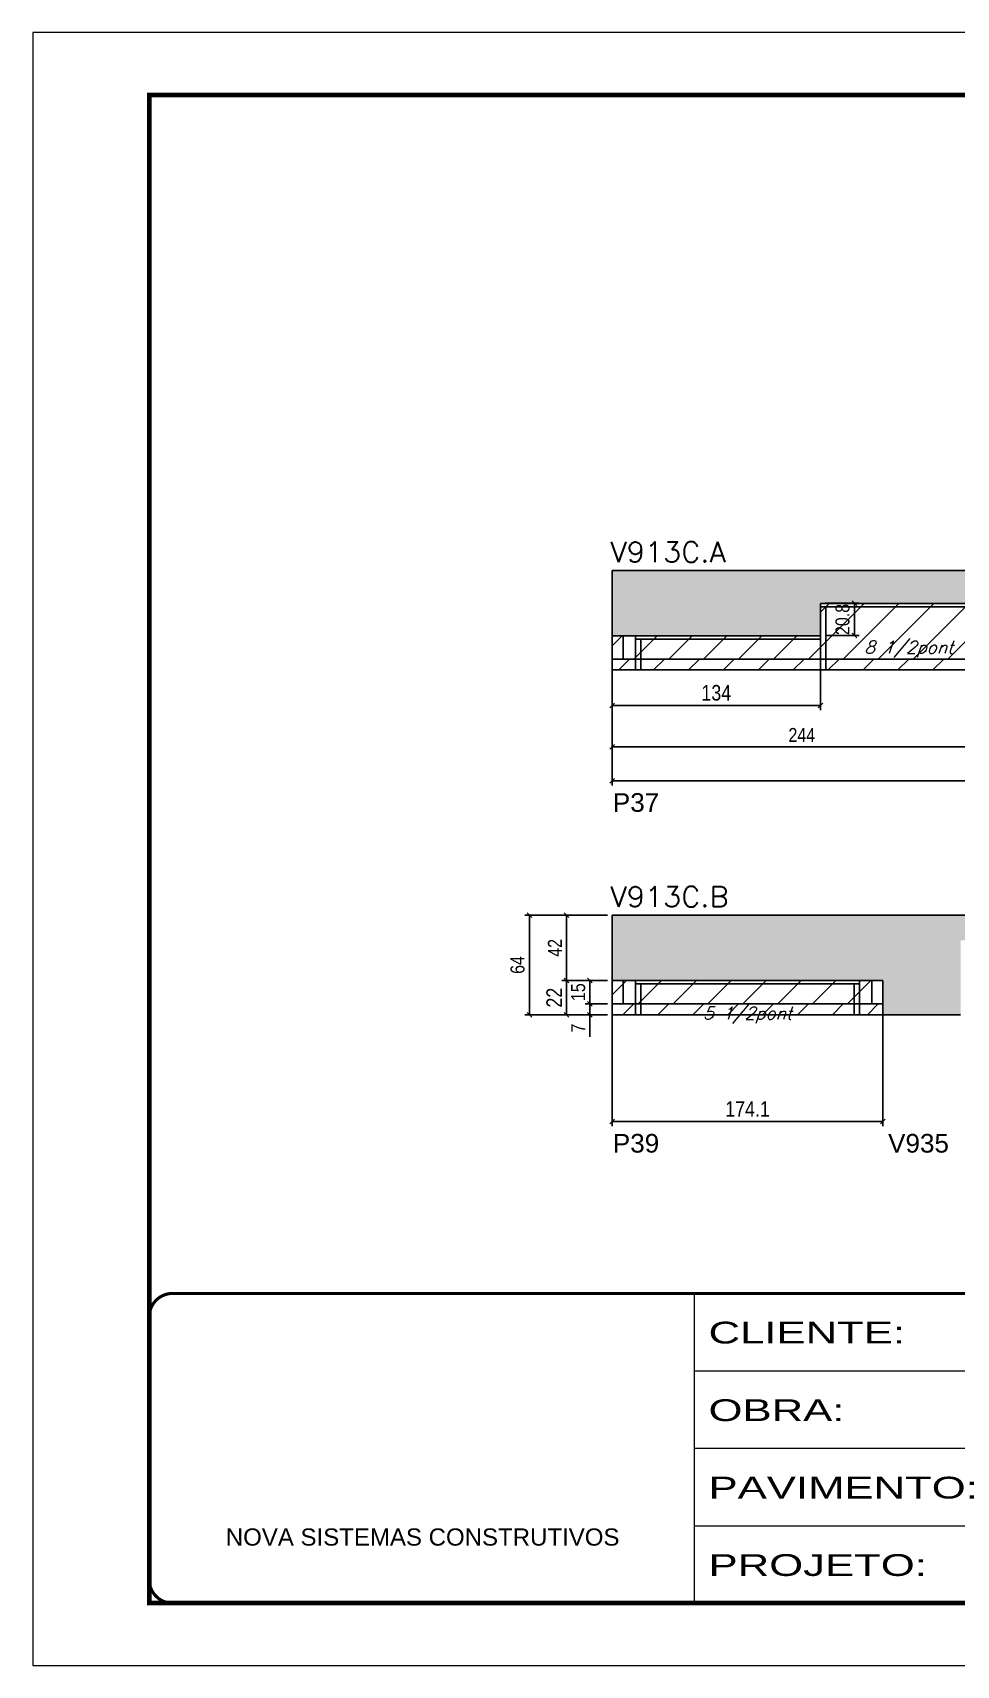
# Model space of a CAD drawing. Extents: x -20960 to -5926, y -2106 to 21915.
# Drawn here: x -7438 to -6844, y 16271 to 17321 of the extents above; entities that cross this region are included whole.
import ezdxf

# ---------------------------------------------------------------- set-up
doc = ezdxf.new("R2010")
doc.units = 0
doc.linetypes.add('CONTINUO', pattern=[0])
doc.linetypes.add('DASHED', pattern=[0.75, 0.5, -0.25])
for name, color, linetype in [('5', 5, 'Continuous'), ('COTA', 241, 'Continuous'), ('Painéis', 200, 'Continuous'), ('Reaproveitamento', 251, 'Continuous'), ('SARR_2.2x7', 40, 'Continuous'), ('SARR_3.5x7', 81, 'Continuous'), ('texto', 7, 'Continuous')]:
    doc.layers.add(name, color=color, linetype=linetype)
for name, color, linetype, lineweight in [('Folhas', 255, 'Continuous', 9), ('SARRAFO DE PRESSAO', 251, 'DASHED', 9), ('Texto Seção', 7, 'Continuous', 15)]:
    doc.layers.add(name, color=color, linetype=linetype, lineweight=lineweight)
doc.styles.add('ARIAL', font='arial.ttf')
doc.styles.add('COTA TECNICA', font='techl___.ttf', dxfattribs={"height": 10})
doc.styles.add('COTA TECNICA-50', font='techl___.ttf', dxfattribs={"height": 9})
doc.styles.add('REGUA-120', font='ROMANS.shx', dxfattribs={"height": 15})
doc.styles.add('Romans', font='romans.shx')
doc.styles.get("Standard").update_dxf_attribs({"font": 'arial.ttf'})
doc.styles.add('Tecnologia', font='')
doc.styles.get('Tecnologia').set_extended_font_data('Forgotten Futurist')
doc.dimstyles.new('COTA PAINEL-50', dxfattribs={"dimtxt": 9, "dimasz": 3, "dimexe": 3, "dimexo": 3, "dimgap": 3, "dimtad": 1, "dimdec": 1, "dimzin": 12, "dimdsep": 46, "dimtxsty": 'COTA TECNICA-50', "dimblk1": 'OBLIQUE', "dimblk2": 'OBLIQUE', "dimsah": 1, "dimcen": 0.9, "dimclrd": 4, "dimclre": 4, "dimclrt": 240, "dimadec": 1, "dimazin": 3, "dimtfac": 1, "dimtdec": 1, "dimtmove": 0, "dimatfit": 3, "dimfxl": 1, "dimtolj": 1, "dimtzin": 12, "dimarcsym": 0})
doc.dimstyles.new('PAINEL', dxfattribs={"dimtxt": 10, "dimasz": 3, "dimexe": 3, "dimexo": 3, "dimgap": 3, "dimtad": 1, "dimdec": 1, "dimzin": 12, "dimdsep": 46, "dimtxsty": 'COTA TECNICA', "dimblk1": 'OBLIQUE', "dimblk2": 'OBLIQUE', "dimsah": 1, "dimcen": 0.9, "dimclrd": 4, "dimclre": 4, "dimclrt": 240, "dimadec": 1, "dimazin": 3, "dimtfac": 1, "dimtdec": 1, "dimtmove": 0, "dimatfit": 3, "dimfxl": 1, "dimtolj": 1, "dimtzin": 12, "dimarcsym": 0})
pattern_1 = [(45, (0, -2297.15), (-11.22532, 11.22532), [])]
pattern_2 = [(45, (3170, 0), (-11.22532, 11.22532), [])]

# ---------------------------------------------------------------- blocks, each defined once
blk = doc.blocks.new('9999999999')
at = {"color": 30, "linetype": 'CONTINUO'}
for p, q in [((98564.6, 34230.2), (98564.6, 34429.4)), ((98564.6, 34379.6), (99584, 34379.6)), ((98564.6, 34329.8), (99488, 34329.8)), ((98564.6, 34280), (99488, 34280))]:
    blk.add_line(p, q, dxfattribs=at)
at = {"color": 30, "linetype": 'CONTINUO', "const_width": 2}
blk.add_lwpolyline([(99584, 34230.2), (99584, 34414.4, 0.414214), (99569, 34429.4), (98229, 34429.4, 0.414214), (98214, 34414.4), (98214, 34245.2, 0.414214), (98229, 34230.2), (99584, 34230.2)], format="xyb", dxfattribs=at)
at = {"layer": 'Folhas'}
blk.add_lwpolyline([(98139, 34190.2), (99624, 34190.2), (99624, 35240.2), (98139, 35240.2)], close=True, dxfattribs=at)
at = {"layer": 'Folhas', "color": 30, "const_width": 3}
blk.add_lwpolyline([(98214, 34230.2), (99584, 34230.2), (99584, 35200.2), (98214, 35200.2)], close=True, dxfattribs=at)
at = {"color": 7, "linetype": 'Continuous', "ltscale": 5, "style": 'ARIAL'}
blk.add_text('NOVA SISTEMAS CONSTRUTIVOS', height=11.059, dxfattribs=at).set_placement((98263.2, 34267.2))
at = {"layer": 'Folhas', "color": 7, "style": 'Tecnologia', "width": 1.5}
for s, p in [('CLIENTE:', (98573.7, 34397.2)), ('OBRA:', (98573.7, 34347.3)), ('PAVIMENTO:', (98573.7, 34297.5)), ('PROJETO:', (98573.7, 34247.7))]:
    blk.add_text(s, height=14, dxfattribs=at).set_placement(p)
blk = doc.blocks.new('_Oblique')
at = {"color": 0, "linetype": 'ByBlock', "lineweight": -2}
blk.add_line((-0.5, -0.5), (0.5, 0.5), dxfattribs=at)
blk = doc.blocks.new('*D1933')
at = {"layer": 'COTA', "color": 4, "lineweight": -2, "ltscale": 25, "transparency": 16777216}
for p, q in [((-7065.8, 16915.3), (-7065.8, 16885.3)), ((-6931.8, 16915.3), (-6931.8, 16885.3)), ((-7065.8, 16888.3), (-6931.8, 16888.3))]:
    blk.add_line(p, q, dxfattribs=at)
at = {"layer": 'Defpoints', "color": 0, "ltscale": 25, "transparency": 16777216}
for p in [(-7065.8, 16918.3), (-6931.8, 16918.3), (-6931.8, 16888.3)]:
    blk.add_point(p, dxfattribs=at)
at = {"layer": 'COTA', "color": 4, "lineweight": -2, "ltscale": 25, "transparency": 16777216, "xscale": 3, "yscale": 3, "zscale": 3, "rotation": 180}
blk.add_blockref('_Oblique', (-7065.8, 16888.3), dxfattribs=at)
at = {"layer": 'COTA', "color": 4, "lineweight": -2, "ltscale": 25, "transparency": 16777216, "xscale": 3, "yscale": 3, "zscale": 3}
blk.add_blockref('_Oblique', (-6931.8, 16888.3), dxfattribs=at)
at = {"layer": 'COTA', "color": 240, "ltscale": 25, "transparency": 16777216, "insert": (-6998.8, 16896.5), "char_height": 10, "attachment_point": 5, "style": 'COTA TECNICA'}
blk.add_mtext('\\A1;134', dxfattribs=at)
blk = doc.blocks.new('*D1946')
at = {"layer": 'COTA', "color": 4, "lineweight": -2, "transparency": 16777216}
for p, q in [((-7065.8, 16915.3), (-7065.8, 16837)), ((-6355.8, 16915.3), (-6355.8, 16837)), ((-7065.8, 16840), (-6355.8, 16840))]:
    blk.add_line(p, q, dxfattribs=at)
at = {"layer": 'Defpoints', "color": 0, "transparency": 16777216}
for p in [(-7065.8, 16918.3), (-6355.8, 16918.3), (-6355.8, 16840)]:
    blk.add_point(p, dxfattribs=at)
at = {"layer": 'COTA', "color": 4, "lineweight": -2, "transparency": 16777216, "xscale": 3, "yscale": 3, "zscale": 3, "rotation": 180}
blk.add_blockref('_Oblique', (-7065.8, 16840), dxfattribs=at)
at = {"layer": 'COTA', "color": 4, "lineweight": -2, "transparency": 16777216, "xscale": 3, "yscale": 3, "zscale": 3}
blk.add_blockref('_Oblique', (-6355.8, 16840), dxfattribs=at)
at = {"layer": 'COTA', "color": 240, "transparency": 16777216, "insert": (-6710.8, 16847.6), "char_height": 9, "attachment_point": 5, "style": 'COTA TECNICA-50'}
blk.add_mtext('\\A1;710', dxfattribs=at)
blk = doc.blocks.new('*D1947')
at = {"layer": 'COTA', "color": 4, "lineweight": -2, "transparency": 16777216}
for p, q in [((-7065.8, 16915.3), (-7065.8, 16858.8)), ((-6821.8, 16908.3), (-6821.8, 16858.8)), ((-7065.8, 16861.8), (-6821.8, 16861.8))]:
    blk.add_line(p, q, dxfattribs=at)
at = {"layer": 'Defpoints', "color": 0, "transparency": 16777216}
for p in [(-7065.8, 16918.3), (-6821.8, 16911.3), (-6821.8, 16861.8)]:
    blk.add_point(p, dxfattribs=at)
at = {"layer": 'COTA', "color": 4, "lineweight": -2, "transparency": 16777216, "xscale": 3, "yscale": 3, "zscale": 3, "rotation": 180}
blk.add_blockref('_Oblique', (-7065.8, 16861.8), dxfattribs=at)
at = {"layer": 'COTA', "color": 4, "lineweight": -2, "transparency": 16777216, "xscale": 3, "yscale": 3, "zscale": 3}
blk.add_blockref('_Oblique', (-6821.8, 16861.8), dxfattribs=at)
at = {"layer": 'COTA', "color": 240, "transparency": 16777216, "insert": (-6943.8, 16869.4), "char_height": 9, "attachment_point": 5, "style": 'COTA TECNICA-50'}
blk.add_mtext('\\A1;244', dxfattribs=at)
blk = doc.blocks.new('*D1938')
at = {"layer": 'COTA', "color": 4, "lineweight": -2, "ltscale": 25, "transparency": 16777216}
for p, q in [((-7065.8, 16693.5), (-7065.8, 16617.8)), ((-6891.7, 16693.5), (-6891.7, 16617.8)), ((-7065.8, 16620.8), (-6891.7, 16620.8))]:
    blk.add_line(p, q, dxfattribs=at)
at = {"layer": 'Defpoints', "color": 0, "ltscale": 25, "transparency": 16777216}
for p in [(-7065.8, 16696.5), (-6891.7, 16696.5), (-6891.7, 16620.8)]:
    blk.add_point(p, dxfattribs=at)
at = {"layer": 'COTA', "color": 4, "lineweight": -2, "ltscale": 25, "transparency": 16777216, "xscale": 3, "yscale": 3, "zscale": 3, "rotation": 180}
blk.add_blockref('_Oblique', (-7065.8, 16620.8), dxfattribs=at)
at = {"layer": 'COTA', "color": 4, "lineweight": -2, "ltscale": 25, "transparency": 16777216, "xscale": 3, "yscale": 3, "zscale": 3}
blk.add_blockref('_Oblique', (-6891.7, 16620.8), dxfattribs=at)
at = {"layer": 'COTA', "color": 240, "ltscale": 25, "transparency": 16777216, "insert": (-6978.7, 16628.9), "char_height": 10, "attachment_point": 5, "style": 'COTA TECNICA'}
blk.add_mtext('\\A1;174.1', dxfattribs=at)
blk = doc.blocks.new('*D1939')
at = {"layer": 'COTA', "color": 4, "lineweight": -2, "ltscale": 25, "transparency": 16777216}
for p, q in [((-7068.8, 16711.5), (-7098.1, 16711.5)), ((-7095.1, 16711.5), (-7095.1, 16689.5)), ((-7068.8, 16689.5), (-7098.1, 16689.5))]:
    blk.add_line(p, q, dxfattribs=at)
at = {"layer": 'Defpoints', "color": 0, "ltscale": 25, "transparency": 16777216}
for p in [(-7065.8, 16711.5), (-7095.1, 16689.5), (-7065.8, 16689.5)]:
    blk.add_point(p, dxfattribs=at)
at = {"layer": 'COTA', "color": 4, "lineweight": -2, "ltscale": 25, "transparency": 16777216, "xscale": 3, "yscale": 3, "zscale": 3}
for p, rotation in [((-7095.1, 16711.5), 90), ((-7095.1, 16689.5), 270)]:
    blk.add_blockref('_Oblique', p, dxfattribs=dict(at, rotation=rotation))
at = {"layer": 'COTA', "color": 240, "ltscale": 25, "transparency": 16777216, "insert": (-7103.1, 16700.5), "char_height": 10, "attachment_point": 5, "rotation": 90, "style": 'COTA TECNICA'}
blk.add_mtext('\\A1;22', dxfattribs=at)
blk = doc.blocks.new('*D1940')
at = {"layer": 'COTA', "color": 4, "lineweight": -2, "transparency": 16777216}
for p, q in [((-7068.8, 16753.5), (-7122, 16753.5)), ((-7119, 16753.5), (-7119, 16689.5)), ((-7068.8, 16689.5), (-7122, 16689.5))]:
    blk.add_line(p, q, dxfattribs=at)
at = {"layer": 'Defpoints', "color": 0, "transparency": 16777216}
for p in [(-7065.8, 16753.5), (-7119, 16689.5), (-7065.8, 16689.5)]:
    blk.add_point(p, dxfattribs=at)
at = {"layer": 'COTA', "color": 4, "lineweight": -2, "transparency": 16777216, "xscale": 3, "yscale": 3, "zscale": 3}
for p, rotation in [((-7119, 16753.5), 90), ((-7119, 16689.5), 270)]:
    blk.add_blockref('_Oblique', p, dxfattribs=dict(at, rotation=rotation))
at = {"layer": 'COTA', "color": 240, "transparency": 16777216, "insert": (-7126.6, 16721.5), "char_height": 9, "attachment_point": 5, "rotation": 90, "style": 'COTA TECNICA-50'}
blk.add_mtext('\\A1;64', dxfattribs=at)
blk = doc.blocks.new('*D1951')
at = {"layer": 'COTA', "color": 4, "lineweight": -2, "transparency": 16777216}
for p, q in [((-7068.8, 16753.5), (-7098.1, 16753.5)), ((-7095.1, 16711.5), (-7095.1, 16753.5)), ((-7068.8, 16711.5), (-7098.1, 16711.5))]:
    blk.add_line(p, q, dxfattribs=at)
at = {"layer": 'Defpoints', "color": 0, "transparency": 16777216}
for p in [(-7095.1, 16753.5), (-7065.8, 16753.5), (-7065.8, 16711.5)]:
    blk.add_point(p, dxfattribs=at)
at = {"layer": 'COTA', "color": 4, "lineweight": -2, "transparency": 16777216, "xscale": 3, "yscale": 3, "zscale": 3}
for p, rotation in [((-7095.1, 16753.5), 90), ((-7095.1, 16711.5), 270)]:
    blk.add_blockref('_Oblique', p, dxfattribs=dict(at, rotation=rotation))
at = {"layer": 'COTA', "color": 240, "transparency": 16777216, "insert": (-7102.6, 16732.5), "char_height": 9, "attachment_point": 5, "rotation": 90, "style": 'COTA TECNICA-50'}
blk.add_mtext('\\A1;42', dxfattribs=at)
blk = doc.blocks.new('*D1960')
at = {"layer": 'COTA', "color": 4, "lineweight": -2, "transparency": 16777216}
for p, q in [((-6928.8, 16954.1), (-6907, 16954.1)), ((-6910, 16933.3), (-6910, 16954.1)), ((-6928.8, 16933.3), (-6907, 16933.3))]:
    blk.add_line(p, q, dxfattribs=at)
at = {"layer": 'Defpoints', "color": 0, "transparency": 16777216}
for p in [(-6931.8, 16954.1), (-6910, 16954.1), (-6931.8, 16933.3)]:
    blk.add_point(p, dxfattribs=at)
at = {"layer": 'COTA', "color": 4, "lineweight": -2, "transparency": 16777216, "xscale": 3, "yscale": 3, "zscale": 3}
for p, rotation in [((-6910, 16954.1), 90), ((-6910, 16933.3), 270)]:
    blk.add_blockref('_Oblique', p, dxfattribs=dict(at, rotation=rotation))
at = {"layer": 'COTA', "color": 240, "transparency": 16777216, "insert": (-6917.6, 16943.7), "char_height": 9, "attachment_point": 5, "rotation": 90, "style": 'COTA TECNICA-50'}
blk.add_mtext('\\A1;20.8', dxfattribs=at)
blk = doc.blocks.new('*D1961')
at = {"layer": 'COTA', "color": 4, "lineweight": -2, "transparency": 16777216}
for p, q in [((-7068.8, 16711.5), (-7083.1, 16711.5)), ((-7080.1, 16696.5), (-7080.1, 16711.5)), ((-7068.8, 16696.5), (-7083.1, 16696.5))]:
    blk.add_line(p, q, dxfattribs=at)
at = {"layer": 'Defpoints', "color": 0, "transparency": 16777216}
for p in [(-7080.1, 16711.5), (-7065.8, 16711.5), (-7065.8, 16696.5)]:
    blk.add_point(p, dxfattribs=at)
at = {"layer": 'COTA', "color": 4, "lineweight": -2, "transparency": 16777216, "xscale": 3, "yscale": 3, "zscale": 3}
for p, rotation in [((-7080.1, 16711.5), 90), ((-7080.1, 16696.5), 270)]:
    blk.add_blockref('_Oblique', p, dxfattribs=dict(at, rotation=rotation))
at = {"layer": 'COTA', "color": 240, "transparency": 16777216, "insert": (-7087.6, 16704), "char_height": 9, "attachment_point": 5, "rotation": 90, "style": 'COTA TECNICA-50'}
blk.add_mtext('\\A1;15', dxfattribs=at)
blk = doc.blocks.new('*D1962')
at = {"layer": 'COTA', "color": 4, "lineweight": -2, "transparency": 16777216}
for p, q in [((-7068.8, 16696.5), (-7083.1, 16696.5)), ((-7080.1, 16696.5), (-7080.1, 16689.5)), ((-7068.8, 16689.5), (-7083.1, 16689.5)), ((-7080.1, 16689.5), (-7080.1, 16675.3))]:
    blk.add_line(p, q, dxfattribs=at)
at = {"layer": 'Defpoints', "color": 0, "transparency": 16777216}
for p in [(-7065.8, 16696.5), (-7080.1, 16689.5), (-7065.8, 16689.5)]:
    blk.add_point(p, dxfattribs=at)
at = {"layer": 'COTA', "color": 4, "lineweight": -2, "transparency": 16777216, "xscale": 3, "yscale": 3, "zscale": 3}
for p, rotation in [((-7080.1, 16696.5), 90), ((-7080.1, 16689.5), 270)]:
    blk.add_blockref('_Oblique', p, dxfattribs=dict(at, rotation=rotation))
at = {"layer": 'COTA', "color": 240, "transparency": 16777216, "insert": (-7087.6, 16680.9), "char_height": 9, "attachment_point": 5, "rotation": 90, "style": 'COTA TECNICA-50'}
blk.add_mtext('\\A1;7', dxfattribs=at)

msp = doc.modelspace()

# ---------------------------------------------------------------- hatches: boundary and pattern name
at = {"layer": 'COTA', "linetype": 'ByBlock'}
h = msp.add_hatch(dxfattribs=at)
h.set_pattern_fill('AR-CONC', color=256, scale=0.03)
h.set_pattern_definition([(50, (-144644.0033, -6798.806), (5.46554007, -0.47817257), [0.5715, -6.2865]), (355, (-144644.0033, -6798.806), (-1.05730264, 5.73170536), [0.4572, -5.02921753]), (100.4514447, (-144643.548, -6798.846), (4.40823741, 5.25353256), [0.48570026, -5.34270734]), (46.1842, (-144644.003, -6797.282), (8.13237123, -1.26126984), [0.85725, -9.42975]), (96.6355576, (-144643.3256, -6797.387), (7.122124, 7.42278374), [0.7285507, -8.01406824]), (351.184151, (-144644.003, -6797.282), (7.122124, 7.42278374), [0.685799, -7.54379196]), (21, (-144643.2413, -6797.663), (4.54843174, -3.06795595), [0.5715, -6.2865]), (326, (-144643.2413, -6797.663), (1.85406085, 5.52563898), [0.4572, -5.0292]), (71.451445, (-144642.862, -6797.9187), (6.40249258, 2.45768307), [0.48570026, -5.34269813]), (37.5, (-144644.0033, -6798.806), (0.092658098, 2.536651166), [0, -4.96824, 0, -5.1054, 0, -5.04825]), (7.5, (-144644.0033, -6798.806), (2.004589875, 3.005417245), [0, -2.91084, 0, -4.85394, 0, -1.92405]), (327.5, (-144645.7025, -6798.806), (4.067717855, -0.17186232), [0, -1.905, 0, -5.9436, 0, -7.8867]), (317.5, (-144646.4645, -6798.806), (4.44387544, 0.76279473), [0, -2.4765, 0, -3.94716, 0, -5.6007])])
h.paths.add_polyline_path([(-6931.79, 16954.06), (-6489.79, 16954.06), (-6489.79, 16933.26), (-6355.79, 16933.26), (-6355.79, 16975.26), (-7065.79, 16975.26), (-7065.79, 16933.26), (-6931.79, 16933.26)])
h = msp.add_hatch(dxfattribs=at)
h.set_pattern_fill('AR-CONC', color=256, scale=0.03)
h.set_pattern_definition([(50, (-144644.0033, -7020.554), (5.46554007, -0.47817257), [0.5715, -6.2865]), (355, (-144644.0033, -7020.554), (-1.05730264, 5.73170536), [0.4572, -5.02921753]), (100.4514447, (-144643.548, -7020.594), (4.40823741, 5.25353256), [0.48570026, -5.34270734]), (46.1842, (-144644.003, -7019.03), (8.13237123, -1.26126984), [0.85725, -9.42975]), (96.6355576, (-144643.3256, -7019.135), (7.122124, 7.42278374), [0.7285507, -8.01406824]), (351.184151, (-144644.003, -7019.03), (7.122124, 7.42278374), [0.685799, -7.54379196]), (21, (-144643.2413, -7019.411), (4.54843174, -3.06795595), [0.5715, -6.2865]), (326, (-144643.2413, -7019.411), (1.85406085, 5.52563898), [0.4572, -5.0292]), (71.451445, (-144642.862, -7019.6667), (6.40249258, 2.45768307), [0.48570026, -5.34269813]), (37.5, (-144644.0033, -7020.554), (0.092658098, 2.536651166), [0, -4.96824, 0, -5.1054, 0, -5.04825]), (7.5, (-144644.0033, -7020.554), (2.004589875, 3.005417245), [0, -2.91084, 0, -4.85394, 0, -1.92405]), (327.5, (-144645.7025, -7020.554), (4.067717855, -0.17186232), [0, -1.905, 0, -5.9436, 0, -7.8867]), (317.5, (-144646.4645, -7020.554), (4.44387544, 0.76279473), [0, -2.4765, 0, -3.94716, 0, -5.6007])])
h.paths.add_polyline_path([(-6841.69, 16737.31), (-6295.69, 16737.31), (-6295.69, 16753.51), (-7065.79, 16753.51), (-7065.79, 16711.51), (-6891.69, 16711.51), (-6891.69, 16689.51), (-6841.69, 16689.51)])
at = {"layer": 'Reaproveitamento', "transparency": 33554684}
h = msp.add_hatch(dxfattribs=at)
h.set_pattern_fill('ANSI31', color=256, scale=5)
h.set_pattern_definition(pattern_1)
h.paths.add_polyline_path([(-6931.79, 16954.06), (-6931.79, 16933.26), (-7065.79, 16933.26), (-7065.79, 16918.26), (-6821.79, 16918.26), (-6821.79, 16954.06)])
h = msp.add_hatch(dxfattribs=at)
h.set_pattern_fill('ANSI31', color=256, scale=5)
h.set_pattern_definition(pattern_2)
h.paths.add_polyline_path([(-6821.79, 16918.26), (-7065.79, 16918.26), (-7065.79, 16911.26), (-6821.79, 16911.26)])
h = msp.add_hatch(dxfattribs=at)
h.set_pattern_fill('ANSI31', color=256, scale=5)
h.set_pattern_definition(pattern_1)
h.paths.add_polyline_path([(-6891.69, 16696.51), (-6891.69, 16711.51), (-7065.79, 16711.51), (-7065.79, 16696.51)])
h = msp.add_hatch(dxfattribs=at)
h.set_pattern_fill('ANSI31', color=256, scale=5)
h.set_pattern_definition(pattern_2)
h.paths.add_polyline_path([(-6891.69, 16696.51), (-7065.79, 16696.51), (-7065.79, 16689.51), (-6891.69, 16689.51)])

# ---------------------------------------------------------------- linework, layer by layer
at = {"layer": 'COTA', "linetype": 'ByBlock'}
for p, q in [((-7065.79, 16975.26), (-6355.79, 16975.26)), ((-7065.79, 16975.26), (-7065.79, 16933.26)), ((-7065.79, 16753.51), (-6295.69, 16753.51)), ((-7065.79, 16753.51), (-7065.79, 16711.51)), ((-6891.69, 16689.51), (-6841.69, 16689.51))]:
    msp.add_line(p, q, dxfattribs=at)
at = {"layer": 'Painéis', "linetype": 'ByBlock'}
for p, q in [((-6931.79, 16954.06), (-6931.79, 16933.26)), ((-6931.79, 16954.06), (-6489.79, 16954.06)), ((-7065.79, 16933.26), (-6931.79, 16933.26)), ((-7065.79, 16911.26), (-7065.79, 16933.26)), ((-6355.79, 16918.26), (-7065.79, 16918.26)), ((-6355.79, 16911.26), (-7065.79, 16911.26)), ((-7065.79, 16711.51), (-6891.69, 16711.51)), ((-7065.79, 16689.51), (-7065.79, 16711.51)), ((-6891.69, 16711.51), (-6891.69, 16689.51)), ((-6891.69, 16696.51), (-7065.79, 16696.51)), ((-6891.69, 16689.51), (-7065.79, 16689.51))]:
    msp.add_line(p, q, dxfattribs=at)
at = {"layer": 'SARR_2.2x7', "linetype": 'Continuous'}
for p, q in [((-6931.79, 16951.86), (-6821.79, 16951.86)), ((-7058.79, 16933.26), (-7058.79, 16918.26)), ((-7050.79, 16931.06), (-6931.79, 16931.06)), ((-7058.79, 16711.51), (-7058.79, 16696.51)), ((-7050.79, 16709.31), (-6906.69, 16709.31)), ((-6898.69, 16711.51), (-6898.69, 16696.51))]:
    msp.add_line(p, q, dxfattribs=at)
at = {"layer": 'SARR_3.5x7'}
for p, q in [((-6931.79, 16951.86), (-6931.79, 16911.26)), ((-6928.29, 16951.86), (-6928.29, 16911.26)), ((-7050.79, 16933.26), (-7050.79, 16911.26)), ((-7047.29, 16931.06), (-7047.29, 16911.26)), ((-7050.79, 16911.26), (-7047.29, 16911.26)), ((-6931.79, 16911.26), (-6928.29, 16911.26)), ((-7050.79, 16711.51), (-7050.79, 16689.51)), ((-7047.29, 16709.31), (-7047.29, 16689.51)), ((-6910.19, 16709.31), (-6910.19, 16689.51)), ((-6906.69, 16711.51), (-6906.69, 16689.51)), ((-7050.79, 16689.51), (-7047.29, 16689.51)), ((-6910.19, 16689.51), (-6906.69, 16689.51))]:
    msp.add_line(p, q, dxfattribs=at)

# ---------------------------------------------------------------- block references
at = {"layer": 'SARRAFO DE PRESSAO', "color": 6, "linetype": 'ByBlock'}
msp.add_blockref('9999999999', (-105577.48, -17919.11), dxfattribs=at)

# ---------------------------------------------------------------- texts
at = {"layer": '5', "linetype": 'Continuous'}
for s, p in [('P37', (-7065.33, 16819.99)), ('P39', (-7065.33, 16600.84)), ('V935', (-6888.3, 16600.84))]:
    msp.add_text(s, height=12, rotation=0.00004, dxfattribs=at).set_placement(p)
at = {"layer": 'texto', "color": 2, "char_height": 8, "attachment_point": 5, "style": 'Romans'}
for s, insert in [('{\\Q19;\\C256;8 1/2pont}', (-6875.05, 16924.55)), ('{\\Q19;\\C256;5 1/2pont}', (-6978.74, 16689.21))]:
    msp.add_mtext(s, dxfattribs=dict(at, insert=insert))
at = {"layer": 'Texto Seção', "style": 'REGUA-120', "width": 1.05}
for s, p in [('V913C.A', (-7066.95, 16980.61)), ('V913C.B', (-7066.95, 16758.87))]:
    msp.add_text(s, height=13, dxfattribs=at).set_placement(p)

# ---------------------------------------------------------------- dimensions: what is measured, and where the dimension line sits
at = {"layer": 'COTA'}
dim = msp.add_linear_dim(base=(-6910.04, 16954.06), p1=(-6931.79, 16933.26), p2=(-6931.79, 16954.06), angle=90, dimstyle='COTA PAINEL-50', dxfattribs=at)
dim.commit()
dim.dimension.update_dxf_attribs({"geometry": '*D1960', "text_midpoint": (-6910.04, 16943.66), "dimtype": 160})
at = {"layer": 'COTA', "ltscale": 25}
for base, p1, p2, picture, middle in [((-6931.79, 16888.3), (-7065.79, 16918.26), (-6931.79, 16918.26), '*D1933', (-6998.79, 16896.52)), ((-6891.69, 16620.83), (-7065.79, 16696.51), (-6891.69, 16696.51), '*D1938', (-6978.74, 16628.9))]:
    dim = msp.add_linear_dim(base=base, p1=p1, p2=p2, dimstyle='PAINEL', dxfattribs=at)
    dim.commit()
    dim.dimension.update_dxf_attribs({"geometry": picture, "text_midpoint": middle})
at = {"layer": 'COTA', "color": 1}
for base, p2, picture, middle in [((-6355.79, 16839.98), (-6355.79, 16918.26), '*D1946', (-6710.79, 16847.57)), ((-6821.79, 16861.84), (-6821.79, 16911.26), '*D1947', (-6943.79, 16869.4))]:
    dim = msp.add_linear_dim(base=base, p1=(-7065.79, 16918.26), p2=p2, dimstyle='COTA PAINEL-50', dxfattribs=at)
    dim.commit()
    dim.dimension.update_dxf_attribs({"geometry": picture, "text_midpoint": middle})
at = {"layer": 'COTA'}
for base, p1, p2, picture, middle in [((-7118.97, 16689.51), (-7065.79, 16753.51), (-7065.79, 16689.51), '*D1940', (-7126.56, 16721.51)), ((-7080.05, 16711.51), (-7065.79, 16696.51), (-7065.79, 16711.51), '*D1961', (-7087.65, 16704.01)), ((-7080.05, 16689.51), (-7065.79, 16696.51), (-7065.79, 16689.51), '*D1962', (-7087.62, 16680.93))]:
    dim = msp.add_linear_dim(base=base, p1=p1, p2=p2, angle=90, dimstyle='COTA PAINEL-50', dxfattribs=at)
    dim.commit()
    dim.dimension.update_dxf_attribs({"geometry": picture, "text_midpoint": middle})
at = {"layer": 'COTA', "color": 1}
dim = msp.add_linear_dim(base=(-7095.05, 16753.51), p1=(-7065.79, 16711.51), p2=(-7065.79, 16753.51), angle=90, dimstyle='COTA PAINEL-50', dxfattribs=at)
dim.commit()
dim.dimension.update_dxf_attribs({"geometry": '*D1951', "text_midpoint": (-7102.62, 16732.51)})
at = {"layer": 'COTA', "ltscale": 25}
dim = msp.add_linear_dim(base=(-7095.05, 16689.51), p1=(-7065.79, 16711.51), p2=(-7065.79, 16689.51), angle=90, dimstyle='PAINEL', dxfattribs=at)
dim.commit()
dim.dimension.update_dxf_attribs({"geometry": '*D1939', "text_midpoint": (-7103.05, 16700.51)})

doc.saveas('drawing.dxf')
